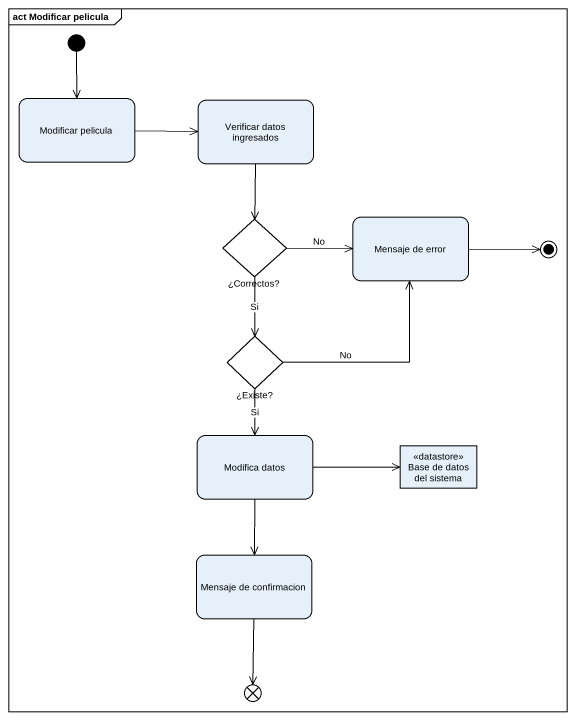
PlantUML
@startuml
mainframe act Modificar pelicula
hide empty description
state "Modificar pelicula" as Modificar_pelicula
state "Verificar datos ingresados" as Verificar_datos_ingresados
state "¿Correctos?" as Correctos <<choice>>
state "Mensaje de error" as Mensaje_de_error
state "¿Existe?" as Existe <<choice>>
state "Modifica datos" as Modifica_datos
state "Base de datos del sistema" as Base_de_datos_del_sistema <<datastore>>
state "Mensaje de confirmacion" as Mensaje_de_confirmacion
state flowfinal1 <<end>>
[*] --> Modificar_pelicula
Modificar_pelicula -right-> Verificar_datos_ingresados
Verificar_datos_ingresados --> Correctos
Correctos -right-> Mensaje_de_error : No
Correctos --> Existe : Si
Existe -up-> Mensaje_de_error : No
Existe --> Modifica_datos : Si
Modifica_datos -right-> Base_de_datos_del_sistema
Modifica_datos --> Mensaje_de_confirmacion
Mensaje_de_confirmacion --> flowfinal1
Mensaje_de_error -right-> [*]
@enduml
